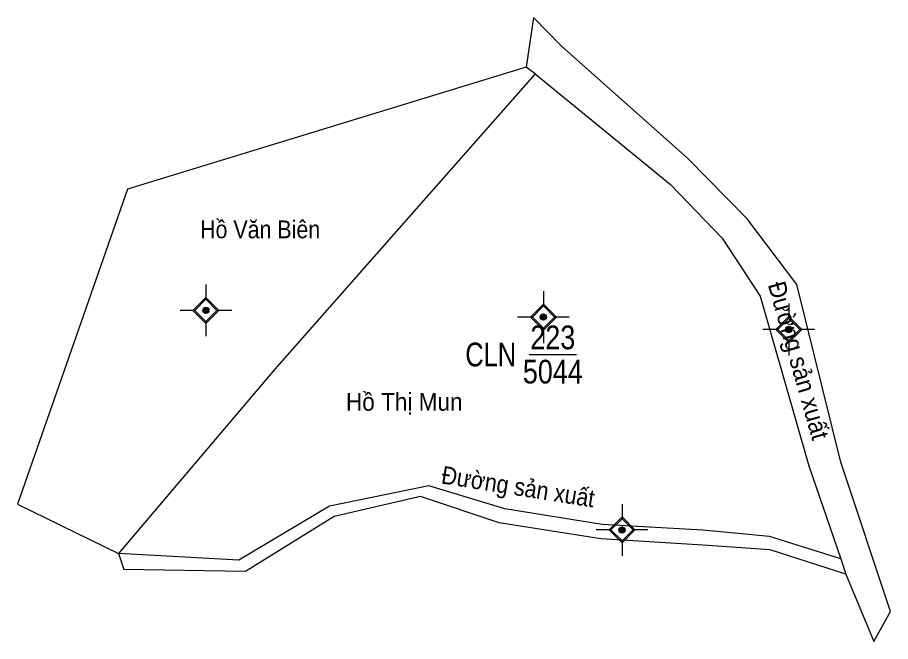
# Model space of a CAD drawing. Header units: metres. Extents: x 532111 to 533023, y 1849051 to 1849937.
# Drawn here: x 532111.1 to 532258.4, y 1849338.8 to 1849444.1 of the extents above; entities that cross this region are included whole.
import ezdxf
from ezdxf.enums import TextEntityAlignment as Align

# ---------------------------------------------------------------- set-up
doc = ezdxf.new("R2010")
doc.units = ezdxf.units.M
doc.header["$LTSCALE"] = 1.2
for name, color, linetype, lineweight in [('11', 7, 'Continuous', 13), ('6', 7, 'Continuous', 13), ('7', 7, 'Continuous', 13)]:
    doc.layers.add(name, color=color, linetype=linetype, lineweight=lineweight)
for name, color, linetype in [('2', 7, 'Continuous'), ('3', 7, 'Continuous'), ('5', 7, 'Continuous')]:
    doc.layers.add(name, color=color, linetype=linetype)

msp = doc.modelspace()

# ---------------------------------------------------------------- hatches: boundary and pattern name
at = {"layer": '11'}
for points in [[(532143.394, 1849394.71, 1), (532142.344, 1849394.71, 1)], [(532143.319, 1849394.71, 1), (532142.419, 1849394.71, 1)], [(532200.374, 1849393.58, 1), (532199.324, 1849393.58, 1)], [(532200.299, 1849393.58, 1), (532199.399, 1849393.58, 1)], [(532241.794, 1849391.48, 1), (532240.744, 1849391.48, 1)], [(532241.719, 1849391.48, 1), (532240.819, 1849391.48, 1)], [(532213.644, 1849357.67, 1), (532212.594, 1849357.67, 1)], [(532213.569, 1849357.67, 1), (532212.669, 1849357.67, 1)]]:
    msp.add_hatch(color=256, dxfattribs=at).paths.add_polyline_path(points)

# ---------------------------------------------------------------- linework, layer by layer
for p, q in [((532142.87, 1849399.08), (532142.87, 1849396.9)), ((532142.87, 1849398.46), (532142.87, 1849396.58)), ((532199.85, 1849397.96), (532199.85, 1849395.77)), ((532199.85, 1849397.33), (532199.85, 1849395.46)), ((532241.27, 1849395.86), (532241.27, 1849393.67)), ((532241.27, 1849395.23), (532241.27, 1849393.36)), ((532140.68, 1849394.71), (532138.5, 1849394.71)), ((532141, 1849394.71), (532139.12, 1849394.71)), ((532146.62, 1849394.71), (532144.74, 1849394.71)), ((532147.24, 1849394.71), (532145.06, 1849394.71)), ((532142.87, 1849392.84), (532142.87, 1849390.96)), ((532142.87, 1849392.52), (532142.87, 1849390.34)), ((532197.66, 1849393.58), (532195.48, 1849393.58)), ((532197.98, 1849393.58), (532196.1, 1849393.58)), ((532203.6, 1849393.58), (532201.72, 1849393.58)), ((532204.22, 1849393.58), (532202.04, 1849393.58)), ((532199.85, 1849391.7), (532199.85, 1849389.83)), ((532199.85, 1849391.39), (532199.85, 1849389.2)), ((532239.08, 1849391.48), (532236.9, 1849391.48)), ((532239.4, 1849391.48), (532237.52, 1849391.48)), ((532245.02, 1849391.48), (532243.14, 1849391.48)), ((532245.64, 1849391.48), (532243.46, 1849391.48)), ((532241.27, 1849389.6), (532241.27, 1849387.73)), ((532241.27, 1849389.29), (532241.27, 1849387.1)), ((532213.12, 1849362.04), (532213.12, 1849359.86)), ((532213.12, 1849361.42), (532213.12, 1849359.54)), ((532210.93, 1849357.67), (532208.74, 1849357.67)), ((532211.24, 1849357.67), (532209.37, 1849357.67)), ((532216.87, 1849357.67), (532215, 1849357.67)), ((532217.5, 1849357.67), (532215.31, 1849357.67)), ((532213.12, 1849355.8), (532213.12, 1849353.92)), ((532213.12, 1849355.48), (532213.12, 1849353.3))]:
    msp.add_line(p, q, dxfattribs=at)
for points in [[(532142.87, 1849396.9), (532140.68, 1849394.71), (532142.87, 1849392.52), (532145.06, 1849394.71)], [(532142.87, 1849396.58), (532141, 1849394.71), (532142.87, 1849392.84), (532144.74, 1849394.71)], [(532199.85, 1849395.77), (532197.66, 1849393.58), (532199.85, 1849391.39), (532202.04, 1849393.58)], [(532199.85, 1849395.46), (532197.98, 1849393.58), (532199.85, 1849391.7), (532201.72, 1849393.58)], [(532241.27, 1849393.67), (532239.08, 1849391.48), (532241.27, 1849389.29), (532243.46, 1849391.48)], [(532241.27, 1849393.36), (532239.4, 1849391.48), (532241.27, 1849389.6), (532243.14, 1849391.48)], [(532213.12, 1849359.86), (532210.93, 1849357.67), (532213.12, 1849355.48), (532215.31, 1849357.67)], [(532213.12, 1849359.54), (532211.24, 1849357.67), (532213.12, 1849355.8), (532215, 1849357.67)]]:
    msp.add_lwpolyline(points, close=True, dxfattribs=at)
for centre, radius in [((532142.869, 1849394.71), 0.525), ((532142.869, 1849394.71), 0.45), ((532199.849, 1849393.58), 0.525), ((532199.849, 1849393.58), 0.45), ((532241.269, 1849391.48), 0.525), ((532241.269, 1849391.48), 0.45), ((532213.119, 1849357.67), 0.525), ((532213.119, 1849357.67), 0.45)]:
    msp.add_circle(centre, radius, dxfattribs=at)
at = {"layer": '6'}
for p, q in [((532198.17, 1849444.12), (532196.93, 1849435.75)), ((532198.45, 1849434.61), (532196.93, 1849435.75)), ((532128.12, 1849353.68), (532129.01, 1849351)), ((532250.07, 1849352.8), (532250.88, 1849350.23)), ((532250.88, 1849350.23), (532255.61, 1849338.84)), ((532255.61, 1849338.84), (532258.45, 1849343.9))]:
    msp.add_line(p, q, dxfattribs=at)
for points in [[(532242.61, 1849399.05), (532234.24, 1849410.16), (532224.19, 1849420.36), (532202.87, 1849439.34), (532198.17, 1849444.12)], [(532196.93, 1849435.75), (532129.65, 1849415.16), (532111.06, 1849362.01), (532128.12, 1849353.68)], [(532198.45, 1849434.61), (532154.51, 1849384.8), (532128.12, 1849353.68)], [(532198.45, 1849434.61), (532221.28, 1849415.94), (532230.03, 1849406.88), (532236.45, 1849397.1), (532244.64, 1849368.47), (532250.07, 1849352.8)], [(532258.45, 1849343.9), (532250.07, 1849369.1), (532242.61, 1849399.05)], [(532250.07, 1849352.8), (532238.02, 1849356.57), (532226.74, 1849357.65), (532209.74, 1849358.6), (532193.31, 1849361.24), (532180.5, 1849365.12), (532163.75, 1849361.68), (532148.43, 1849352.56), (532128.12, 1849353.68)], [(532250.88, 1849350.23), (532238.12, 1849354.32), (532226.75, 1849355.12), (532209.54, 1849356.16), (532192.4, 1849358.87), (532179.08, 1849363.32), (532164.53, 1849359.92), (532149.57, 1849350.67), (532129.01, 1849351)]]:
    msp.add_lwpolyline(points, dxfattribs=at)
at = {"layer": '7'}
msp.add_line((532197.42, 1849387.26), (532205.45, 1849387.26), dxfattribs=at)

# ---------------------------------------------------------------- texts
at = {"layer": '2'}
for s, width, p in [('Hồ Văn Biên', 0.9, (532152.03, 1849406.87)), ('Hồ Thị Mun', 0.95, (532176.355, 1849377.78))]:
    msp.add_text(s, height=3, dxfattribs=dict(at, width=width)).set_placement(p, align=Align.CENTER)
for rotation, width, p in [(285.964, 0.95, (532241.492, 1849385.843)), (351.015, 0.9, (532195.351, 1849363.486))]:
    msp.add_text('Đường sản xuất', height=3, rotation=rotation, dxfattribs=dict(at, width=width)).set_placement(p, align=Align.CENTER)
at = {"layer": '3', "width": 0.85}
msp.add_text('223', height=4, dxfattribs=at).set_placement((532201.435, 1849388.15), align=Align.CENTER)
at = {"layer": '3', "width": 0.8}
msp.add_text('CLN ', height=4, dxfattribs=at).set_placement((532196.42, 1849385.26), align=Align.RIGHT)
at = {"layer": '5', "width": 0.85}
msp.add_text('5044', height=4, dxfattribs=at).set_placement((532201.435, 1849382.37), align=Align.CENTER)

doc.saveas('drawing.dxf')
